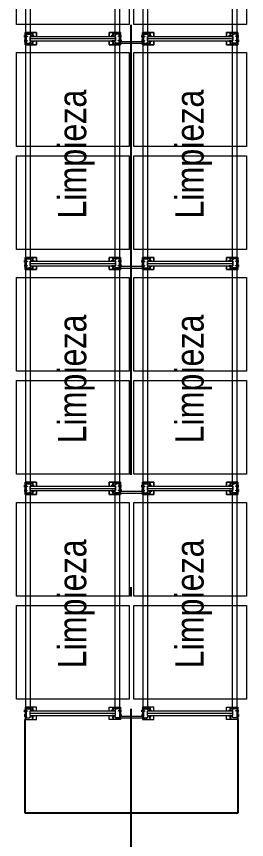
# Model space of a CAD drawing. Header units: metres. Extents: x 0 to 8715937, y -236336 to 216.
# Drawn here: x 133.43 to 135.88, y 52.29 to 61.07 of the extents above; entities that cross this region are included whole.
import ezdxf

# ---------------------------------------------------------------- set-up
doc = ezdxf.new("R2010")
doc.units = ezdxf.units.M
doc.header["$MEASUREMENT"] = 0
doc.linetypes.add('ACAD_ISO10W100', pattern=[18, 12, -3, 0, -3])
for name, color, linetype in [('0-BLOCK-EQUIPAMIENTO', 7, 'Continuous'), ('0-BLOCK-ESTRUCTURA', 7, 'Continuous'), ('AAA BAST', 5, 'Continuous'), ('AAA CONECT', 3, 'Continuous'), ('AAA LARG', 1, 'Continuous'), ('AAA PALLETS', 7, 'Continuous'), ('EJES', 251, 'ACAD_ISO10W100'), ('INSTALACIONES', 165, 'Continuous'), ('TEXTO', 7, 'Continuous')]:
    doc.layers.add(name, color=color, linetype=linetype)
doc.styles.add('AR', font='arial.ttf')

# ---------------------------------------------------------------- blocks, each defined once
blk = doc.blocks.new('DPM-ESTRUCTURA')
at = {"layer": 'EJES', "ltscale": 0.4}
blk.add_line((46.9278, 41.5801), (46.9278, 112.3301), dxfattribs=at)
blk = doc.blocks.new('1A MODULO D FTE')
at = {"layer": 'AAA BAST', "lineweight": 5}
for points in [[(-2.34, 0.415), (-2.34, 0.417), (-2.35, 0.417), (-2.35, 0.44), (-2.326, 0.46), (-2.326, 0.5), (-2.366, 0.5), (-2.366, 0.498), (-2.386, 0.498), (-2.386, 0.5), (-2.426, 0.5), (-2.426, 0.46), (-2.402, 0.44), (-2.402, 0.417), (-2.412, 0.417), (-2.412, 0.415), (-2.4, 0.415), (-2.4, 0.4409), (-2.424, 0.4609), (-2.424, 0.498), (-2.388, 0.498), (-2.388, 0.496), (-2.364, 0.496), (-2.364, 0.498), (-2.328, 0.498), (-2.328, 0.4609), (-2.352, 0.4409), (-2.352, 0.415)], [(-0.012, 0.415), (-0.012, 0.417), (-0.002, 0.417), (-0.002, 0.44), (-0.026, 0.46), (-0.026, 0.5), (0.014, 0.5), (0.014, 0.498), (0.034, 0.498), (0.034, 0.5), (0.074, 0.5), (0.074, 0.46), (0.05, 0.44), (0.05, 0.417), (0.06, 0.417), (0.06, 0.415), (0.048, 0.415), (0.048, 0.4409), (0.072, 0.4609), (0.072, 0.498), (0.036, 0.498), (0.036, 0.496), (0.012, 0.496), (0.012, 0.498), (-0.024, 0.498), (-0.024, 0.4609), (0, 0.4409), (0, 0.415)], [(-2.34, -0.415), (-2.34, -0.417), (-2.35, -0.417), (-2.35, -0.44), (-2.326, -0.46), (-2.326, -0.5), (-2.366, -0.5), (-2.366, -0.498), (-2.386, -0.498), (-2.386, -0.5), (-2.426, -0.5), (-2.426, -0.46), (-2.402, -0.44), (-2.402, -0.417), (-2.412, -0.417), (-2.412, -0.415), (-2.4, -0.415), (-2.4, -0.4409), (-2.424, -0.4609), (-2.424, -0.498), (-2.388, -0.498), (-2.388, -0.496), (-2.364, -0.496), (-2.364, -0.498), (-2.328, -0.498), (-2.328, -0.4609), (-2.352, -0.4409), (-2.352, -0.415)], [(-0.012, -0.415), (-0.012, -0.417), (-0.002, -0.417), (-0.002, -0.44), (-0.026, -0.46), (-0.026, -0.5), (0.014, -0.5), (0.014, -0.498), (0.034, -0.498), (0.034, -0.5), (0.074, -0.5), (0.074, -0.46), (0.05, -0.44), (0.05, -0.417), (0.06, -0.417), (0.06, -0.415), (0.048, -0.415), (0.048, -0.4409), (0.072, -0.4609), (0.072, -0.498), (0.036, -0.498), (0.036, -0.496), (0.012, -0.496), (0.012, -0.498), (-0.024, -0.498), (-0.024, -0.4609), (0, -0.4409), (0, -0.415)], [(-2.34, -0.835), (-2.34, -0.833), (-2.35, -0.833), (-2.35, -0.81), (-2.326, -0.79), (-2.326, -0.75), (-2.366, -0.75), (-2.366, -0.752), (-2.386, -0.752), (-2.386, -0.75), (-2.426, -0.75), (-2.426, -0.79), (-2.402, -0.81), (-2.402, -0.833), (-2.412, -0.833), (-2.412, -0.835), (-2.4, -0.835), (-2.4, -0.8091), (-2.424, -0.7891), (-2.424, -0.752), (-2.388, -0.752), (-2.388, -0.754), (-2.364, -0.754), (-2.364, -0.752), (-2.328, -0.752), (-2.328, -0.7891), (-2.352, -0.8091), (-2.352, -0.835)], [(-0.012, -0.835), (-0.012, -0.833), (-0.002, -0.833), (-0.002, -0.81), (-0.026, -0.79), (-0.026, -0.75), (0.014, -0.75), (0.014, -0.752), (0.034, -0.752), (0.034, -0.75), (0.074, -0.75), (0.074, -0.79), (0.05, -0.81), (0.05, -0.833), (0.06, -0.833), (0.06, -0.835), (0.048, -0.835), (0.048, -0.8091), (0.072, -0.7891), (0.072, -0.752), (0.036, -0.752), (0.036, -0.754), (0.012, -0.754), (0.012, -0.752), (-0.024, -0.752), (-0.024, -0.7891), (0, -0.8091), (0, -0.835)], [(-2.34, -1.665), (-2.34, -1.667), (-2.35, -1.667), (-2.35, -1.69), (-2.326, -1.71), (-2.326, -1.75), (-2.366, -1.75), (-2.366, -1.748), (-2.386, -1.748), (-2.386, -1.75), (-2.426, -1.75), (-2.426, -1.71), (-2.402, -1.69), (-2.402, -1.667), (-2.412, -1.667), (-2.412, -1.665), (-2.4, -1.665), (-2.4, -1.6909), (-2.424, -1.7109), (-2.424, -1.748), (-2.388, -1.748), (-2.388, -1.746), (-2.364, -1.746), (-2.364, -1.748), (-2.328, -1.748), (-2.328, -1.7109), (-2.352, -1.6909), (-2.352, -1.665)], [(-0.012, -1.665), (-0.012, -1.667), (-0.002, -1.667), (-0.002, -1.69), (-0.026, -1.71), (-0.026, -1.75), (0.014, -1.75), (0.014, -1.748), (0.034, -1.748), (0.034, -1.75), (0.074, -1.75), (0.074, -1.71), (0.05, -1.69), (0.05, -1.667), (0.06, -1.667), (0.06, -1.665), (0.048, -1.665), (0.048, -1.6909), (0.072, -1.7109), (0.072, -1.748), (0.036, -1.748), (0.036, -1.746), (0.012, -1.746), (0.012, -1.748), (-0.024, -1.748), (-0.024, -1.7109), (0, -1.6909), (0, -1.665)]]:
    blk.add_hatch(color=251, dxfattribs=at).paths.add_polyline_path(points)
at = {"layer": 'AAA BAST', "color": 251, "lineweight": 5}
for p, q in [((-2.426, 0.5082), (-2.441, 0.5082)), ((-2.441, 0.5082), (-2.441, 0.3882)), ((-2.426, 0.5032), (-2.441, 0.5032)), ((-2.326, 0.5082), (-2.426, 0.5082)), ((-2.426, 0.5082), (-2.426, 0.5032)), ((-2.426, 0.5032), (-2.326, 0.5032)), ((-2.386, 0.5), (-2.426, 0.5)), ((-2.426, 0.5), (-2.426, 0.46)), ((-2.426, 0.46), (-2.402, 0.44)), ((-2.424, 0.498), (-2.424, 0.4609)), ((-2.388, 0.498), (-2.424, 0.498)), ((-2.424, 0.4609), (-2.4, 0.4409)), ((-2.416, 0.5), (-2.416, 0.5032)), ((-2.416, 0.5032), (-2.383, 0.5032)), ((-2.3895, 0.5152), (-2.4095, 0.5152)), ((-2.4095, 0.5082), (-2.4095, 0.5152)), ((-2.402, 0.44), (-2.402, 0.417)), ((-2.4, 0.453), (-2.376, 0.453)), ((-2.4, -0.453), (-2.4, 0.453)), ((-2.4, 0.4409), (-2.4, 0.415)), ((-2.3995, 0.5082), (-2.3995, 0.5152)), ((-2.3895, 0.5082), (-2.3895, 0.5152)), ((-2.388, 0.498), (-2.388, 0.496)), ((-2.364, 0.496), (-2.388, 0.496)), ((-2.386, 0.5), (-2.386, 0.498)), ((-2.386, 0.5), (-2.383, 0.5)), ((-2.366, 0.498), (-2.386, 0.498)), ((-2.383, 0.5), (-2.383, 0.5032)), ((-2.376, 0.453), (-2.352, 0.453)), ((-2.376, -0.453), (-2.376, 0.453)), ((-2.369, 0.5), (-2.369, 0.5032)), ((-2.366, 0.5), (-2.369, 0.5)), ((-2.326, 0.5), (-2.366, 0.5)), ((-2.366, 0.5), (-2.366, 0.498)), ((-2.328, 0.498), (-2.364, 0.498)), ((-2.364, 0.498), (-2.364, 0.496)), ((-2.3625, 0.5152), (-2.3425, 0.5152)), ((-2.3625, 0.5082), (-2.3625, 0.5152)), ((-2.3525, 0.5082), (-2.3525, 0.5152)), ((-2.328, 0.4609), (-2.352, 0.4409)), ((-2.352, -0.453), (-2.352, 0.453)), ((-2.352, 0.4409), (-2.352, 0.415)), ((-2.326, 0.46), (-2.35, 0.44)), ((-2.35, 0.44), (-2.35, 0.417)), ((-2.3425, 0.5082), (-2.3425, 0.5152)), ((-2.336, 0.5), (-2.336, 0.5032)), ((-2.328, 0.498), (-2.328, 0.4609)), ((-2.326, 0.5032), (-2.326, 0.5082)), ((-2.311, 0.5082), (-2.326, 0.5082)), ((-2.326, 0.5032), (-2.311, 0.5032)), ((-2.326, 0.5), (-2.326, 0.46)), ((-2.311, 0.3882), (-2.311, 0.5082)), ((-0.041, 0.3882), (-0.041, 0.5082)), ((-0.041, 0.5082), (-0.026, 0.5082)), ((-0.026, 0.5032), (-0.041, 0.5032)), ((-0.026, 0.5032), (-0.026, 0.5082)), ((-0.026, 0.5082), (0.074, 0.5082)), ((0.074, 0.5032), (-0.026, 0.5032)), ((-0.026, 0.5), (0.014, 0.5)), ((-0.026, 0.5), (-0.026, 0.46)), ((-0.026, 0.46), (-0.002, 0.44)), ((-0.024, 0.498), (-0.024, 0.4609)), ((-0.024, 0.498), (0.012, 0.498)), ((-0.024, 0.4609), (0, 0.4409)), ((-0.016, 0.5), (-0.016, 0.5032)), ((0.0105, 0.5152), (-0.0095, 0.5152)), ((-0.0095, 0.5082), (-0.0095, 0.5152)), ((-0.002, 0.44), (-0.002, 0.417)), ((0.024, 0.453), (0, 0.453)), ((0, -0.453), (0, 0.453)), ((0, 0.4409), (0, 0.415)), ((0.0005, 0.5082), (0.0005, 0.5152)), ((0.0105, 0.5082), (0.0105, 0.5152)), ((0.012, 0.498), (0.012, 0.496)), ((0.012, 0.496), (0.036, 0.496)), ((0.014, 0.5), (0.014, 0.498)), ((0.014, 0.5), (0.017, 0.5)), ((0.014, 0.498), (0.034, 0.498)), ((0.017, 0.5), (0.017, 0.5032)), ((0.048, 0.453), (0.024, 0.453)), ((0.024, -0.453), (0.024, 0.453)), ((0.031, 0.5), (0.031, 0.5032)), ((0.064, 0.5032), (0.031, 0.5032)), ((0.034, 0.5), (0.031, 0.5)), ((0.034, 0.5), (0.074, 0.5)), ((0.034, 0.5), (0.034, 0.498)), ((0.036, 0.498), (0.072, 0.498)), ((0.036, 0.498), (0.036, 0.496)), ((0.0375, 0.5152), (0.0575, 0.5152)), ((0.0375, 0.5082), (0.0375, 0.5152)), ((0.0475, 0.5082), (0.0475, 0.5152)), ((0.072, 0.4609), (0.048, 0.4409)), ((0.048, -0.453), (0.048, 0.453)), ((0.048, 0.4409), (0.048, 0.415)), ((0.074, 0.46), (0.05, 0.44)), ((0.05, 0.44), (0.05, 0.417)), ((0.0575, 0.5082), (0.0575, 0.5152)), ((0.064, 0.5), (0.064, 0.5032)), ((0.072, 0.498), (0.072, 0.4609)), ((0.074, 0.5082), (0.074, 0.5032)), ((0.074, 0.5082), (0.089, 0.5082)), ((0.074, 0.5032), (0.089, 0.5032)), ((0.074, 0.5), (0.074, 0.46)), ((0.089, 0.5082), (0.089, 0.3882)), ((-2.441, 0.3882), (-2.4, 0.3882)), ((-2.402, 0.417), (-2.412, 0.417)), ((-2.412, 0.417), (-2.412, 0.415)), ((-2.4, 0.415), (-2.412, 0.415)), ((-2.402, 0.436), (-2.407, 0.436)), ((-2.407, 0.421), (-2.407, 0.436)), ((-2.402, 0.4285), (-2.407, 0.4285)), ((-2.402, 0.421), (-2.407, 0.421)), ((-2.352, 0.415), (-2.34, 0.415)), ((-2.352, 0.3882), (-2.311, 0.3882)), ((-2.345, 0.436), (-2.35, 0.436)), ((-2.35, 0.421), (-2.35, 0.436)), ((-2.345, 0.4285), (-2.35, 0.4285)), ((-2.345, 0.421), (-2.35, 0.421)), ((-2.35, 0.417), (-2.34, 0.417)), ((-2.345, 0.421), (-2.345, 0.436)), ((-2.345, 0.4328), (-2.34, 0.4328)), ((-2.345, 0.4243), (-2.34, 0.4243)), ((-2.34, 0.4243), (-2.34, 0.4328)), ((-2.34, 0.415), (-2.34, 0.417)), ((0, 0.3882), (-0.041, 0.3882)), ((-0.007, 0.4328), (-0.012, 0.4328)), ((-0.012, 0.4243), (-0.012, 0.4328)), ((-0.007, 0.4243), (-0.012, 0.4243)), ((-0.002, 0.417), (-0.012, 0.417)), ((-0.012, 0.415), (-0.012, 0.417)), ((0, 0.415), (-0.012, 0.415)), ((-0.007, 0.436), (-0.002, 0.436)), ((-0.007, 0.421), (-0.007, 0.436)), ((-0.007, 0.4285), (-0.002, 0.4285)), ((-0.007, 0.421), (-0.002, 0.421)), ((-0.002, 0.421), (-0.002, 0.436)), ((0.048, 0.415), (0.06, 0.415)), ((0.089, 0.3882), (0.048, 0.3882)), ((0.05, 0.436), (0.055, 0.436)), ((0.05, 0.4285), (0.055, 0.4285)), ((0.05, 0.421), (0.055, 0.421)), ((0.05, 0.417), (0.06, 0.417)), ((0.055, 0.421), (0.055, 0.436)), ((0.06, 0.417), (0.06, 0.415)), ((-2.441, -0.5082), (-2.441, -0.3882)), ((-2.441, -0.3882), (-2.4, -0.3882)), ((-2.4, -0.415), (-2.412, -0.415)), ((-2.412, -0.417), (-2.412, -0.415)), ((-2.402, -0.417), (-2.412, -0.417)), ((-2.402, -0.4199), (-2.407, -0.4199)), ((-2.407, -0.4349), (-2.407, -0.4199)), ((-2.402, -0.4274), (-2.407, -0.4274)), ((-2.402, -0.4349), (-2.407, -0.4349)), ((-2.402, -0.44), (-2.402, -0.417)), ((-2.4, -0.4409), (-2.4, -0.415)), ((-2.352, -0.3882), (-2.311, -0.3882)), ((-2.352, -0.4409), (-2.352, -0.415)), ((-2.352, -0.415), (-2.34, -0.415)), ((-2.35, -0.44), (-2.35, -0.417)), ((-2.35, -0.417), (-2.34, -0.417)), ((-2.345, -0.4199), (-2.35, -0.4199)), ((-2.35, -0.4349), (-2.35, -0.4199)), ((-2.345, -0.4274), (-2.35, -0.4274)), ((-2.345, -0.4349), (-2.35, -0.4349)), ((-2.345, -0.4349), (-2.345, -0.4199)), ((-2.345, -0.4232), (-2.34, -0.4232)), ((-2.345, -0.4317), (-2.34, -0.4317)), ((-2.34, -0.415), (-2.34, -0.417)), ((-2.34, -0.4317), (-2.34, -0.4232)), ((-2.311, -0.3882), (-2.311, -0.5082)), ((0, -0.3882), (-0.041, -0.3882)), ((-0.041, -0.3882), (-0.041, -0.5082)), ((0, -0.415), (-0.012, -0.415)), ((-0.012, -0.415), (-0.012, -0.417)), ((-0.002, -0.417), (-0.012, -0.417)), ((-0.007, -0.4232), (-0.012, -0.4232)), ((-0.012, -0.4317), (-0.012, -0.4232)), ((-0.007, -0.4317), (-0.012, -0.4317)), ((-0.007, -0.4199), (-0.002, -0.4199)), ((-0.007, -0.4349), (-0.007, -0.4199)), ((-0.007, -0.4274), (-0.002, -0.4274)), ((-0.007, -0.4349), (-0.002, -0.4349)), ((-0.002, -0.44), (-0.002, -0.417)), ((-0.002, -0.4349), (-0.002, -0.4199)), ((0, -0.4409), (0, -0.415)), ((0.089, -0.3882), (0.048, -0.3882)), ((0.048, -0.4409), (0.048, -0.415)), ((0.048, -0.415), (0.06, -0.415)), ((0.05, -0.44), (0.05, -0.417)), ((0.05, -0.417), (0.06, -0.417)), ((0.05, -0.4199), (0.055, -0.4199)), ((0.05, -0.4274), (0.055, -0.4274)), ((0.05, -0.4349), (0.055, -0.4349)), ((0.055, -0.4349), (0.055, -0.4199)), ((0.06, -0.417), (0.06, -0.415)), ((0.089, -0.5082), (0.089, -0.3882)), ((-2.426, -0.5032), (-2.441, -0.5032)), ((-2.426, -0.5082), (-2.441, -0.5082)), ((-2.426, -0.46), (-2.402, -0.44)), ((-2.426, -0.5), (-2.426, -0.46)), ((-2.386, -0.5), (-2.426, -0.5)), ((-2.426, -0.5032), (-2.326, -0.5032)), ((-2.426, -0.5082), (-2.426, -0.5032)), ((-2.326, -0.5082), (-2.426, -0.5082)), ((-2.424, -0.4609), (-2.4, -0.4409)), ((-2.424, -0.498), (-2.424, -0.4609)), ((-2.388, -0.498), (-2.424, -0.498)), ((-2.416, -0.5), (-2.416, -0.5032)), ((-2.416, -0.5032), (-2.383, -0.5032)), ((-2.4095, -0.5082), (-2.4095, -0.5152)), ((-2.3895, -0.5152), (-2.4095, -0.5152)), ((-2.4, -0.453), (-2.376, -0.453)), ((-2.3995, -0.5082), (-2.3995, -0.5152)), ((-2.3895, -0.5082), (-2.3895, -0.5152)), ((-2.388, -0.498), (-2.388, -0.496)), ((-2.364, -0.496), (-2.388, -0.496)), ((-2.366, -0.498), (-2.386, -0.498)), ((-2.386, -0.5), (-2.386, -0.498)), ((-2.386, -0.5), (-2.383, -0.5)), ((-2.383, -0.5), (-2.383, -0.5032)), ((-2.376, -0.453), (-2.352, -0.453)), ((-2.369, -0.5), (-2.369, -0.5032)), ((-2.366, -0.5), (-2.369, -0.5)), ((-2.366, -0.5), (-2.366, -0.498)), ((-2.326, -0.5), (-2.366, -0.5)), ((-2.364, -0.498), (-2.364, -0.496)), ((-2.328, -0.498), (-2.364, -0.498)), ((-2.3625, -0.5082), (-2.3625, -0.5152)), ((-2.3625, -0.5152), (-2.3425, -0.5152)), ((-2.3525, -0.5082), (-2.3525, -0.5152)), ((-2.328, -0.4609), (-2.352, -0.4409)), ((-2.326, -0.46), (-2.35, -0.44)), ((-2.3425, -0.5082), (-2.3425, -0.5152)), ((-2.336, -0.5), (-2.336, -0.5032)), ((-2.328, -0.498), (-2.328, -0.4609)), ((-2.326, -0.5), (-2.326, -0.46)), ((-2.326, -0.5032), (-2.326, -0.5082)), ((-2.326, -0.5032), (-2.311, -0.5032)), ((-2.311, -0.5082), (-2.326, -0.5082)), ((-0.026, -0.5032), (-0.041, -0.5032)), ((-0.041, -0.5082), (-0.026, -0.5082)), ((-0.026, -0.46), (-0.002, -0.44)), ((-0.026, -0.5), (-0.026, -0.46)), ((-0.026, -0.5), (0.014, -0.5)), ((0.074, -0.5032), (-0.026, -0.5032)), ((-0.026, -0.5032), (-0.026, -0.5082)), ((-0.026, -0.5082), (0.074, -0.5082)), ((-0.024, -0.4609), (0, -0.4409)), ((-0.024, -0.498), (-0.024, -0.4609)), ((-0.024, -0.498), (0.012, -0.498)), ((-0.016, -0.5), (-0.016, -0.5032)), ((-0.0095, -0.5082), (-0.0095, -0.5152)), ((0.0105, -0.5152), (-0.0095, -0.5152)), ((0.024, -0.453), (0, -0.453)), ((0.0005, -0.5082), (0.0005, -0.5152)), ((0.0105, -0.5082), (0.0105, -0.5152)), ((0.012, -0.498), (0.012, -0.496)), ((0.012, -0.496), (0.036, -0.496)), ((0.014, -0.498), (0.034, -0.498)), ((0.014, -0.5), (0.014, -0.498)), ((0.014, -0.5), (0.017, -0.5)), ((0.017, -0.5), (0.017, -0.5032)), ((0.048, -0.453), (0.024, -0.453)), ((0.031, -0.5), (0.031, -0.5032)), ((0.034, -0.5), (0.031, -0.5)), ((0.064, -0.5032), (0.031, -0.5032)), ((0.034, -0.5), (0.034, -0.498)), ((0.034, -0.5), (0.074, -0.5)), ((0.036, -0.498), (0.036, -0.496)), ((0.036, -0.498), (0.072, -0.498)), ((0.0375, -0.5082), (0.0375, -0.5152)), ((0.0375, -0.5152), (0.0575, -0.5152)), ((0.0475, -0.5082), (0.0475, -0.5152)), ((0.072, -0.4609), (0.048, -0.4409)), ((0.074, -0.46), (0.05, -0.44)), ((0.0575, -0.5082), (0.0575, -0.5152)), ((0.064, -0.5), (0.064, -0.5032)), ((0.072, -0.498), (0.072, -0.4609)), ((0.074, -0.5), (0.074, -0.46)), ((0.074, -0.5082), (0.074, -0.5032)), ((0.074, -0.5032), (0.089, -0.5032)), ((0.074, -0.5082), (0.089, -0.5082)), ((-2.426, -0.7418), (-2.441, -0.7418)), ((-2.441, -0.7418), (-2.441, -0.8618)), ((-2.426, -0.7468), (-2.441, -0.7468)), ((-2.326, -0.7418), (-2.426, -0.7418)), ((-2.426, -0.7418), (-2.426, -0.7468)), ((-2.426, -0.7468), (-2.326, -0.7468)), ((-2.386, -0.75), (-2.426, -0.75)), ((-2.426, -0.75), (-2.426, -0.79)), ((-2.426, -0.79), (-2.402, -0.81)), ((-2.424, -0.752), (-2.424, -0.7891)), ((-2.388, -0.752), (-2.424, -0.752)), ((-2.424, -0.7891), (-2.4, -0.8091)), ((-2.416, -0.75), (-2.416, -0.7468)), ((-2.416, -0.7468), (-2.383, -0.7468)), ((-2.3895, -0.7348), (-2.4095, -0.7348)), ((-2.4095, -0.7418), (-2.4095, -0.7348)), ((-2.3995, -0.7418), (-2.3995, -0.7348)), ((-2.3895, -0.7418), (-2.3895, -0.7348)), ((-2.388, -0.752), (-2.388, -0.754)), ((-2.364, -0.754), (-2.388, -0.754)), ((-2.386, -0.75), (-2.386, -0.752)), ((-2.386, -0.75), (-2.383, -0.75)), ((-2.366, -0.752), (-2.386, -0.752)), ((-2.383, -0.75), (-2.383, -0.7468)), ((-2.369, -0.75), (-2.369, -0.7468)), ((-2.366, -0.75), (-2.369, -0.75)), ((-2.326, -0.75), (-2.366, -0.75)), ((-2.366, -0.75), (-2.366, -0.752)), ((-2.328, -0.752), (-2.364, -0.752)), ((-2.364, -0.752), (-2.364, -0.754)), ((-2.3625, -0.7348), (-2.3425, -0.7348)), ((-2.3625, -0.7418), (-2.3625, -0.7348)), ((-2.3525, -0.7418), (-2.3525, -0.7348)), ((-2.328, -0.7891), (-2.352, -0.8091)), ((-2.326, -0.79), (-2.35, -0.81)), ((-2.3425, -0.7418), (-2.3425, -0.7348)), ((-2.336, -0.75), (-2.336, -0.7468)), ((-2.328, -0.752), (-2.328, -0.7891)), ((-2.326, -0.7468), (-2.326, -0.7418)), ((-2.311, -0.7418), (-2.326, -0.7418)), ((-2.326, -0.7468), (-2.311, -0.7468)), ((-2.326, -0.75), (-2.326, -0.79)), ((-2.311, -0.8618), (-2.311, -0.7418)), ((-0.041, -0.8618), (-0.041, -0.7418)), ((-0.041, -0.7418), (-0.026, -0.7418)), ((-0.026, -0.7468), (-0.041, -0.7468)), ((-0.026, -0.7468), (-0.026, -0.7418)), ((-0.026, -0.7418), (0.074, -0.7418)), ((0.074, -0.7468), (-0.026, -0.7468)), ((-0.026, -0.75), (0.014, -0.75)), ((-0.026, -0.75), (-0.026, -0.79)), ((-0.026, -0.79), (-0.002, -0.81)), ((-0.024, -0.752), (-0.024, -0.7891)), ((-0.024, -0.752), (0.012, -0.752)), ((-0.024, -0.7891), (0, -0.8091)), ((-0.016, -0.75), (-0.016, -0.7468)), ((0.0105, -0.7348), (-0.0095, -0.7348)), ((-0.0095, -0.7418), (-0.0095, -0.7348)), ((0.0005, -0.7418), (0.0005, -0.7348)), ((0.0105, -0.7418), (0.0105, -0.7348)), ((0.012, -0.752), (0.012, -0.754)), ((0.012, -0.754), (0.036, -0.754)), ((0.014, -0.75), (0.014, -0.752)), ((0.014, -0.75), (0.017, -0.75)), ((0.014, -0.752), (0.034, -0.752)), ((0.017, -0.75), (0.017, -0.7468)), ((0.031, -0.75), (0.031, -0.7468)), ((0.064, -0.7468), (0.031, -0.7468)), ((0.034, -0.75), (0.031, -0.75)), ((0.034, -0.75), (0.074, -0.75)), ((0.034, -0.75), (0.034, -0.752)), ((0.036, -0.752), (0.072, -0.752)), ((0.036, -0.752), (0.036, -0.754)), ((0.0375, -0.7348), (0.0575, -0.7348)), ((0.0375, -0.7418), (0.0375, -0.7348)), ((0.0475, -0.7418), (0.0475, -0.7348)), ((0.072, -0.7891), (0.048, -0.8091)), ((0.074, -0.79), (0.05, -0.81)), ((0.0575, -0.7418), (0.0575, -0.7348)), ((0.064, -0.75), (0.064, -0.7468)), ((0.072, -0.752), (0.072, -0.7891)), ((0.074, -0.7418), (0.074, -0.7468)), ((0.074, -0.7418), (0.089, -0.7418)), ((0.074, -0.7468), (0.089, -0.7468)), ((0.074, -0.75), (0.074, -0.79)), ((0.089, -0.7418), (0.089, -0.8618)), ((-2.441, -0.8618), (-2.4, -0.8618)), ((-2.402, -0.833), (-2.412, -0.833)), ((-2.412, -0.833), (-2.412, -0.835)), ((-2.4, -0.835), (-2.412, -0.835)), ((-2.402, -0.814), (-2.407, -0.814)), ((-2.407, -0.829), (-2.407, -0.814)), ((-2.402, -0.8215), (-2.407, -0.8215)), ((-2.402, -0.829), (-2.407, -0.829)), ((-2.402, -0.81), (-2.402, -0.833)), ((-2.4, -0.797), (-2.376, -0.797)), ((-2.4, -1.703), (-2.4, -0.797)), ((-2.4, -0.8091), (-2.4, -0.835)), ((-2.376, -0.797), (-2.352, -0.797)), ((-2.376, -1.703), (-2.376, -0.797)), ((-2.352, -1.703), (-2.352, -0.797)), ((-2.352, -0.8091), (-2.352, -0.835)), ((-2.352, -0.835), (-2.34, -0.835)), ((-2.352, -0.8618), (-2.311, -0.8618)), ((-2.35, -0.81), (-2.35, -0.833)), ((-2.345, -0.814), (-2.35, -0.814)), ((-2.35, -0.829), (-2.35, -0.814)), ((-2.345, -0.8215), (-2.35, -0.8215)), ((-2.345, -0.829), (-2.35, -0.829)), ((-2.35, -0.833), (-2.34, -0.833)), ((-2.345, -0.829), (-2.345, -0.814)), ((-2.345, -0.8172), (-2.34, -0.8172)), ((-2.345, -0.8257), (-2.34, -0.8257)), ((-2.34, -0.8257), (-2.34, -0.8172)), ((-2.34, -0.835), (-2.34, -0.833)), ((0, -0.8618), (-0.041, -0.8618)), ((-0.007, -0.8172), (-0.012, -0.8172)), ((-0.012, -0.8257), (-0.012, -0.8172)), ((-0.007, -0.8257), (-0.012, -0.8257)), ((-0.002, -0.833), (-0.012, -0.833)), ((-0.012, -0.835), (-0.012, -0.833)), ((0, -0.835), (-0.012, -0.835)), ((-0.007, -0.814), (-0.002, -0.814)), ((-0.007, -0.829), (-0.007, -0.814)), ((-0.007, -0.8215), (-0.002, -0.8215)), ((-0.007, -0.829), (-0.002, -0.829)), ((-0.002, -0.81), (-0.002, -0.833)), ((-0.002, -0.829), (-0.002, -0.814)), ((0.024, -0.797), (0, -0.797)), ((0, -1.703), (0, -0.797)), ((0, -0.8091), (0, -0.835)), ((0.048, -0.797), (0.024, -0.797)), ((0.024, -1.703), (0.024, -0.797)), ((0.048, -1.703), (0.048, -0.797)), ((0.048, -0.8091), (0.048, -0.835)), ((0.048, -0.835), (0.06, -0.835)), ((0.089, -0.8618), (0.048, -0.8618)), ((0.05, -0.81), (0.05, -0.833)), ((0.05, -0.814), (0.055, -0.814)), ((0.05, -0.8215), (0.055, -0.8215)), ((0.05, -0.829), (0.055, -0.829)), ((0.05, -0.833), (0.06, -0.833)), ((0.055, -0.829), (0.055, -0.814)), ((0.06, -0.833), (0.06, -0.835)), ((-2.441, -1.7582), (-2.441, -1.6382)), ((-2.441, -1.6382), (-2.4, -1.6382)), ((-2.4, -1.665), (-2.412, -1.665)), ((-2.412, -1.667), (-2.412, -1.665)), ((-2.402, -1.667), (-2.412, -1.667)), ((-2.402, -1.69), (-2.402, -1.667)), ((-2.4, -1.6909), (-2.4, -1.665)), ((-2.352, -1.6382), (-2.311, -1.6382)), ((-2.352, -1.6909), (-2.352, -1.665)), ((-2.352, -1.665), (-2.34, -1.665)), ((-2.35, -1.69), (-2.35, -1.667)), ((-2.35, -1.667), (-2.34, -1.667)), ((-2.34, -1.665), (-2.34, -1.667)), ((-2.311, -1.6382), (-2.311, -1.7582)), ((0, -1.6382), (-0.041, -1.6382)), ((-0.041, -1.6382), (-0.041, -1.7582)), ((0, -1.665), (-0.012, -1.665)), ((-0.012, -1.665), (-0.012, -1.667)), ((-0.002, -1.667), (-0.012, -1.667)), ((-0.002, -1.69), (-0.002, -1.667)), ((0, -1.6909), (0, -1.665)), ((0.089, -1.6382), (0.048, -1.6382)), ((0.048, -1.6909), (0.048, -1.665)), ((0.048, -1.665), (0.06, -1.665)), ((0.05, -1.69), (0.05, -1.667)), ((0.05, -1.667), (0.06, -1.667)), ((0.06, -1.667), (0.06, -1.665)), ((0.089, -1.7582), (0.089, -1.6382)), ((-2.426, -1.7532), (-2.441, -1.7532)), ((-2.426, -1.71), (-2.402, -1.69)), ((-2.426, -1.75), (-2.426, -1.71)), ((-2.386, -1.75), (-2.426, -1.75)), ((-2.426, -1.7532), (-2.326, -1.7532)), ((-2.426, -1.7582), (-2.426, -1.7532)), ((-2.424, -1.7109), (-2.4, -1.6909)), ((-2.424, -1.748), (-2.424, -1.7109)), ((-2.388, -1.748), (-2.424, -1.748)), ((-2.416, -1.75), (-2.416, -1.7532)), ((-2.416, -1.7532), (-2.383, -1.7532)), ((-2.402, -1.6699), (-2.407, -1.6699)), ((-2.407, -1.6849), (-2.407, -1.6699)), ((-2.402, -1.6774), (-2.407, -1.6774)), ((-2.402, -1.6849), (-2.407, -1.6849)), ((-2.4, -1.703), (-2.376, -1.703)), ((-2.388, -1.748), (-2.388, -1.746)), ((-2.364, -1.746), (-2.388, -1.746)), ((-2.366, -1.748), (-2.386, -1.748)), ((-2.386, -1.75), (-2.386, -1.748)), ((-2.386, -1.75), (-2.383, -1.75)), ((-2.383, -1.75), (-2.383, -1.7532)), ((-2.376, -1.703), (-2.352, -1.703)), ((-2.369, -1.75), (-2.369, -1.7532)), ((-2.366, -1.75), (-2.369, -1.75)), ((-2.366, -1.75), (-2.366, -1.748)), ((-2.326, -1.75), (-2.366, -1.75)), ((-2.364, -1.748), (-2.364, -1.746)), ((-2.328, -1.748), (-2.364, -1.748)), ((-2.328, -1.7109), (-2.352, -1.6909)), ((-2.345, -1.6699), (-2.35, -1.6699)), ((-2.35, -1.6849), (-2.35, -1.6699)), ((-2.345, -1.6774), (-2.35, -1.6774)), ((-2.345, -1.6849), (-2.35, -1.6849)), ((-2.326, -1.71), (-2.35, -1.69)), ((-2.345, -1.6849), (-2.345, -1.6699)), ((-2.345, -1.6732), (-2.34, -1.6732)), ((-2.345, -1.6817), (-2.34, -1.6817)), ((-2.34, -1.6817), (-2.34, -1.6732)), ((-2.336, -1.75), (-2.336, -1.7532)), ((-2.328, -1.748), (-2.328, -1.7109)), ((-2.326, -1.75), (-2.326, -1.71)), ((-2.326, -1.7532), (-2.326, -1.7582)), ((-2.326, -1.7532), (-2.311, -1.7532)), ((-0.026, -1.7532), (-0.041, -1.7532)), ((-0.026, -1.71), (-0.002, -1.69)), ((-0.026, -1.75), (-0.026, -1.71)), ((-0.026, -1.75), (0.014, -1.75)), ((0.074, -1.7532), (-0.026, -1.7532)), ((-0.026, -1.7532), (-0.026, -1.7582)), ((-0.024, -1.7109), (0, -1.6909)), ((-0.024, -1.748), (-0.024, -1.7109)), ((-0.024, -1.748), (0.012, -1.748)), ((-0.016, -1.75), (-0.016, -1.7532)), ((-0.007, -1.6732), (-0.012, -1.6732)), ((-0.012, -1.6817), (-0.012, -1.6732)), ((-0.007, -1.6817), (-0.012, -1.6817)), ((-0.007, -1.6699), (-0.002, -1.6699)), ((-0.007, -1.6849), (-0.007, -1.6699)), ((-0.007, -1.6774), (-0.002, -1.6774)), ((-0.007, -1.6849), (-0.002, -1.6849)), ((-0.002, -1.6849), (-0.002, -1.6699)), ((0.024, -1.703), (0, -1.703)), ((0.012, -1.748), (0.012, -1.746)), ((0.012, -1.746), (0.036, -1.746)), ((0.014, -1.748), (0.034, -1.748)), ((0.014, -1.75), (0.014, -1.748)), ((0.014, -1.75), (0.017, -1.75)), ((0.017, -1.75), (0.017, -1.7532)), ((0.048, -1.703), (0.024, -1.703)), ((0.031, -1.75), (0.031, -1.7532)), ((0.034, -1.75), (0.031, -1.75)), ((0.064, -1.7532), (0.031, -1.7532)), ((0.034, -1.75), (0.034, -1.748)), ((0.034, -1.75), (0.074, -1.75)), ((0.036, -1.748), (0.036, -1.746)), ((0.036, -1.748), (0.072, -1.748)), ((0.072, -1.7109), (0.048, -1.6909)), ((0.05, -1.6699), (0.055, -1.6699)), ((0.05, -1.6774), (0.055, -1.6774)), ((0.05, -1.6849), (0.055, -1.6849)), ((0.074, -1.71), (0.05, -1.69)), ((0.055, -1.6849), (0.055, -1.6699)), ((0.064, -1.75), (0.064, -1.7532)), ((0.072, -1.748), (0.072, -1.7109)), ((0.074, -1.75), (0.074, -1.71)), ((0.074, -1.7582), (0.074, -1.7532)), ((0.074, -1.7532), (0.089, -1.7532)), ((-2.426, -1.7582), (-2.441, -1.7582)), ((-2.326, -1.7582), (-2.426, -1.7582)), ((-2.4095, -1.7582), (-2.4095, -1.7652)), ((-2.3895, -1.7652), (-2.4095, -1.7652)), ((-2.3995, -1.7582), (-2.3995, -1.7652)), ((-2.3895, -1.7582), (-2.3895, -1.7652)), ((-2.3625, -1.7582), (-2.3625, -1.7652)), ((-2.3625, -1.7652), (-2.3425, -1.7652)), ((-2.3525, -1.7582), (-2.3525, -1.7652)), ((-2.3425, -1.7582), (-2.3425, -1.7652)), ((-2.311, -1.7582), (-2.326, -1.7582)), ((-0.041, -1.7582), (-0.026, -1.7582)), ((-0.026, -1.7582), (0.074, -1.7582)), ((-0.0095, -1.7582), (-0.0095, -1.7652)), ((0.0105, -1.7652), (-0.0095, -1.7652)), ((0.0005, -1.7582), (0.0005, -1.7652)), ((0.0105, -1.7582), (0.0105, -1.7652)), ((0.0375, -1.7582), (0.0375, -1.7652)), ((0.0375, -1.7652), (0.0575, -1.7652)), ((0.0475, -1.7582), (0.0475, -1.7652)), ((0.0575, -1.7582), (0.0575, -1.7652)), ((0.074, -1.7582), (0.089, -1.7582))]:
    blk.add_line(p, q, dxfattribs=at)
for centre in [(-2.4235, 0.4285), (-2.3285, 0.4285), (-0.0235, 0.4285), (0.0715, 0.4285), (-2.4235, -0.4285), (-2.3285, -0.4285), (-0.0235, -0.4285), (0.0715, -0.4285), (-2.4235, -0.8215), (-2.3285, -0.8215), (-0.0235, -0.8215), (0.0715, -0.8215), (-2.4235, -1.6785), (-2.3285, -1.6785), (-0.0235, -1.6785), (0.0715, -1.6785)]:
    blk.add_circle(centre, 0.0075, dxfattribs=at)
at = {"layer": 'AAA CONECT', "color": 251, "lineweight": 5}
for p, q in [((-2.4223, -0.4527), (-2.43, -0.4591)), ((-2.421, -0.4542), (-2.428, -0.46)), ((-2.428, -0.5016), (-2.428, -0.46)), ((-2.428, -0.5016), (-2.415, -0.5016)), ((-2.4223, -0.4527), (-2.421, -0.4542)), ((-2.41, -0.5066), (-2.415, -0.5016)), ((-2.342, -0.5066), (-2.337, -0.5016)), ((-2.324, -0.5016), (-2.337, -0.5016)), ((-2.3297, -0.4527), (-2.331, -0.4542)), ((-2.331, -0.4542), (-2.324, -0.46)), ((-2.3297, -0.4527), (-2.322, -0.4591)), ((-2.324, -0.5016), (-2.324, -0.46)), ((-0.0223, -0.4527), (-0.03, -0.4591)), ((-0.021, -0.4542), (-0.028, -0.46)), ((-0.028, -0.5016), (-0.028, -0.46)), ((-0.028, -0.5016), (-0.015, -0.5016)), ((-0.0223, -0.4527), (-0.021, -0.4542)), ((-0.01, -0.5066), (-0.015, -0.5016)), ((-2.428, -0.7484), (-2.428, -0.79)), ((-2.428, -0.7484), (-2.415, -0.7484)), ((-2.421, -0.7958), (-2.428, -0.79)), ((-2.41, -0.7434), (-2.415, -0.7484)), ((-0.028, -0.7484), (-0.028, -0.79)), ((-0.028, -0.7484), (-0.015, -0.7484)), ((-0.021, -0.7958), (-0.028, -0.79)), ((-0.01, -0.7434), (-0.015, -0.7484)), ((-2.4223, -0.7973), (-2.43, -0.7909)), ((-2.4223, -0.7973), (-2.421, -0.7958)), ((-0.0223, -0.7973), (-0.03, -0.7909)), ((-0.0223, -0.7973), (-0.021, -0.7958))]:
    blk.add_line(p, q, dxfattribs=at)
at = {"layer": 'AAA CONECT', "color": 251, "lineweight": 5, "ltscale": 0.21}
for p, q in [((-2.43, -0.4591), (-2.43, -0.7909)), ((-2.41, -0.5066), (-2.41, -0.7434)), ((-0.03, -0.4591), (-0.03, -0.7909)), ((-0.01, -0.5066), (-0.01, -0.7434))]:
    blk.add_line(p, q, dxfattribs=at)
at = {"layer": 'AAA LARG', "color": 251, "lineweight": 5}
for p, q in [((-2.35, 0.505), (-2.3547, 0.4829)), ((-2.3516, 0.4822), (-2.3547, 0.4829)), ((-2.3474, 0.5018), (-2.3516, 0.4822)), ((-2.35, 0.505), (-2.321, 0.505)), ((-2.3242, 0.5018), (-2.3474, 0.5018)), ((-2.3242, 0.445), (-2.3242, 0.5018)), ((-2.321, 0.445), (-2.3242, 0.445)), ((-2.321, 0.505), (-2.321, 0.445)), ((-2.321, 0.5), (-0.031, 0.5)), ((-2.321, 0.45), (-0.031, 0.45)), ((-0.002, 0.505), (-0.031, 0.505)), ((-0.031, 0.505), (-0.031, 0.445)), ((-0.031, 0.445), (-0.0278, 0.445)), ((-0.0278, 0.445), (-0.0278, 0.5018)), ((-0.0278, 0.5018), (-0.0046, 0.5018)), ((-0.0046, 0.5018), (-0.0004, 0.4822)), ((-0.002, 0.505), (0.0027, 0.4829)), ((-0.0004, 0.4822), (0.0027, 0.4829)), ((-2.3516, -0.4822), (-2.3547, -0.4829)), ((-2.35, -0.505), (-2.3547, -0.4829)), ((-2.3474, -0.5018), (-2.3516, -0.4822)), ((-2.35, -0.505), (-2.321, -0.505)), ((-2.3242, -0.5018), (-2.3474, -0.5018)), ((-2.321, -0.445), (-2.3242, -0.445)), ((-2.3242, -0.445), (-2.3242, -0.5018)), ((-2.321, -0.505), (-2.321, -0.445)), ((-2.321, -0.45), (-0.031, -0.45)), ((-2.321, -0.5), (-0.031, -0.5)), ((-0.031, -0.505), (-0.031, -0.445)), ((-0.031, -0.445), (-0.0278, -0.445)), ((-0.002, -0.505), (-0.031, -0.505)), ((-0.0278, -0.445), (-0.0278, -0.5018)), ((-0.0278, -0.5018), (-0.0046, -0.5018)), ((-0.0046, -0.5018), (-0.0004, -0.4822)), ((-0.002, -0.505), (0.0027, -0.4829)), ((-0.0004, -0.4822), (0.0027, -0.4829)), ((-2.35, -0.745), (-2.3547, -0.7671)), ((-2.3516, -0.7678), (-2.3547, -0.7671)), ((-2.3474, -0.7482), (-2.3516, -0.7678)), ((-2.35, -0.745), (-2.321, -0.745)), ((-2.3242, -0.7482), (-2.3474, -0.7482)), ((-2.3242, -0.805), (-2.3242, -0.7482)), ((-2.321, -0.745), (-2.321, -0.805)), ((-2.321, -0.75), (-0.031, -0.75)), ((-0.002, -0.745), (-0.031, -0.745)), ((-0.031, -0.745), (-0.031, -0.805)), ((-0.0278, -0.805), (-0.0278, -0.7482)), ((-0.0278, -0.7482), (-0.0046, -0.7482)), ((-0.0046, -0.7482), (-0.0004, -0.7678)), ((-0.002, -0.745), (0.0027, -0.7671)), ((-0.0004, -0.7678), (0.0027, -0.7671)), ((-2.321, -0.805), (-2.3242, -0.805)), ((-2.321, -0.8), (-0.031, -0.8)), ((-0.031, -0.805), (-0.0278, -0.805)), ((-2.3516, -1.7322), (-2.3547, -1.7329)), ((-2.35, -1.755), (-2.3547, -1.7329)), ((-2.3474, -1.7518), (-2.3516, -1.7322)), ((-2.35, -1.755), (-2.321, -1.755)), ((-2.3242, -1.7518), (-2.3474, -1.7518)), ((-2.321, -1.695), (-2.3242, -1.695)), ((-2.3242, -1.695), (-2.3242, -1.7518)), ((-2.321, -1.755), (-2.321, -1.695)), ((-2.321, -1.7), (-0.031, -1.7)), ((-2.321, -1.75), (-0.031, -1.75)), ((-0.031, -1.755), (-0.031, -1.695)), ((-0.031, -1.695), (-0.0278, -1.695)), ((-0.002, -1.755), (-0.031, -1.755)), ((-0.0278, -1.695), (-0.0278, -1.7518)), ((-0.0278, -1.7518), (-0.0046, -1.7518)), ((-0.0046, -1.7518), (-0.0004, -1.7322)), ((-0.002, -1.755), (0.0027, -1.7329)), ((-0.0004, -1.7322), (0.0027, -1.7329))]:
    blk.add_line(p, q, dxfattribs=at)
at = {"layer": 'AAA PALLETS', "color": 251, "lineweight": 5, "ltscale": 0.21}
for p, q in [((-1.226, 0.6), (-2.226, 0.6)), ((-2.226, 0.6), (-2.226, -0.6)), ((-1.226, -0.6), (-1.226, 0.6)), ((-0.126, 0.6), (-1.126, 0.6)), ((-1.126, 0.6), (-1.126, -0.6)), ((-0.126, -0.6), (-0.126, 0.6)), ((-2.226, -0.6), (-1.226, -0.6)), ((-1.126, -0.6), (-0.126, -0.6)), ((-1.226, -0.65), (-2.226, -0.65)), ((-2.226, -0.65), (-2.226, -1.85)), ((-1.226, -1.85), (-1.226, -0.65)), ((-0.126, -0.65), (-1.126, -0.65)), ((-1.126, -0.65), (-1.126, -1.85)), ((-0.126, -1.85), (-0.126, -0.65)), ((-2.226, -1.85), (-1.226, -1.85)), ((-1.126, -1.85), (-0.126, -1.85))]:
    blk.add_line(p, q, dxfattribs=at)
blk = doc.blocks.new('DPM-EQUIPAMIENTO')
at = {"layer": 'INSTALACIONES', "ltscale": 0.1}
for p, q in [((45.7969, 52.5693), (45.7969, 53.5693)), ((48.0633, 53.5693), (48.0633, 52.5693)), ((48.0633, 52.5693), (45.7969, 52.5693))]:
    blk.add_line(p, q, dxfattribs=at)
at = {"layer": 'AAA BAST', "xscale": -1, "rotation": 270}
for p in [(47.5551, 63.2103), (47.5551, 60.8103), (47.5551, 58.4103), (47.5551, 56.0103)]:
    blk.add_blockref('1A MODULO D FTE', p, dxfattribs=at)

msp = doc.modelspace()

# ---------------------------------------------------------------- block references
at = {"layer": '0-BLOCK-EQUIPAMIENTO'}
msp.add_blockref('DPM-EQUIPAMIENTO', (87.72, 0), dxfattribs=at)
at = {"layer": '0-BLOCK-ESTRUCTURA', "ltscale": 0.1}
msp.add_blockref('DPM-ESTRUCTURA', (87.72, 0), dxfattribs=at)

# ---------------------------------------------------------------- texts
at = {"layer": 'TEXTO', "ltscale": 0.1, "char_height": 0.300033, "attachment_point": 1, "rotation": 90, "style": 'AR'}
for insert in [(133.8683, 58.9136), (135.1183, 58.9136), (133.8683, 56.5136), (135.1183, 56.5136), (133.8683, 54.1136), (135.1183, 54.1136)]:
    msp.add_mtext_dynamic_manual_height_columns('{\\fArial Narrow|b0|i0|c0|p34;Limpieza}', width=4.08123, gutter_width=12.5, heights=[0], dxfattribs=dict(at, insert=insert))

doc.saveas('drawing.dxf')
